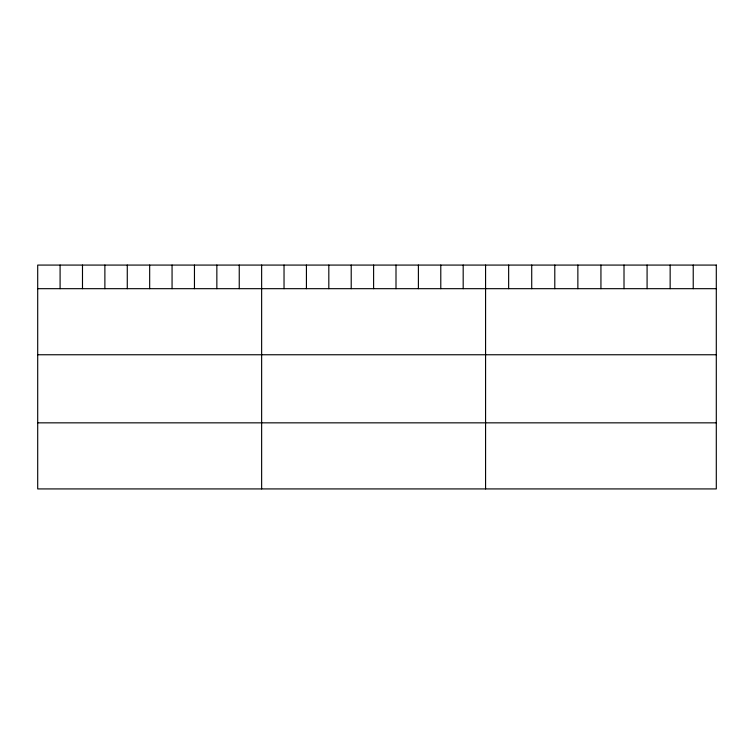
<?xml version="1.0" encoding="UTF-8"?>
<svg xmlns="http://www.w3.org/2000/svg" width="754" height="754" viewBox="0 0 754 754"><rect width="100%" height="100%" fill="white"/><g stroke="black" fill="none" stroke-linecap="round" stroke-linejoin="round"><path stroke-width="1.13" d="M37.7 288.678L716.3 288.678M37.7 354.757L716.3 354.757M37.7 422.843L716.3 422.843M693.228 265.078L693.228 288.678M670.155 265.078L670.155 288.678M647.083 265.078L647.083 288.678M624.01 265.078L624.01 288.678M600.938 265.078L600.938 288.678M577.866 265.078L577.866 288.678M554.793 265.078L554.793 288.678M531.721 265.078L531.721 288.678M508.648 265.078L508.648 288.678M485.576 265.078L485.576 488.922M463.182 265.078L463.182 288.678M440.788 265.078L440.788 288.678M418.395 265.078L418.395 288.678M396.001 265.078L396.001 288.678M373.607 265.078L373.607 288.678M351.213 265.078L351.213 288.678M328.819 265.078L328.819 288.678M306.426 265.078L306.426 288.678M284.032 265.078L284.032 288.678M261.638 265.078L261.638 488.922M239.244 265.078L239.244 288.678M216.85 265.078L216.85 288.678M194.457 265.078L194.457 288.678M172.063 265.078L172.063 288.678M149.669 265.078L149.669 288.678M127.275 265.078L127.275 288.678M104.881 265.078L104.881 288.678M82.488 265.078L82.488 288.678M60.094 265.078L60.094 288.678M716.3 265.078L37.7 265.078L37.7 488.922L716.3 488.922L716.3 265.078"/></g></svg>
